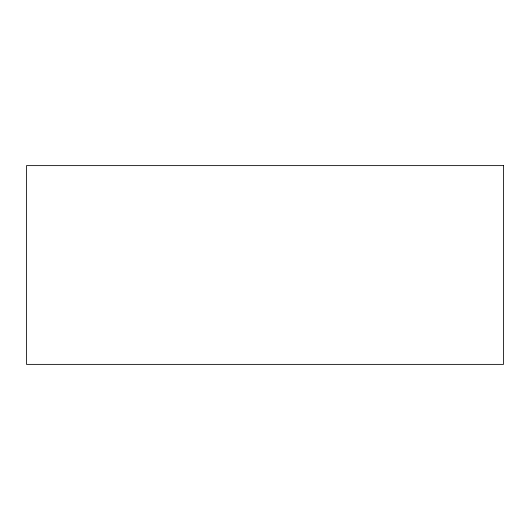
<?xml version="1.0" encoding="UTF-8"?>
<svg xmlns="http://www.w3.org/2000/svg" width="530" height="530" viewBox="0 0 530 530"><rect width="100%" height="100%" fill="white"/><g stroke="black" fill="none" stroke-linecap="round" stroke-linejoin="round"><path stroke-width="0.79" d="M503.5 165.625L26.5 165.625L26.5 364.375L503.5 364.375L503.5 165.625"/></g></svg>
